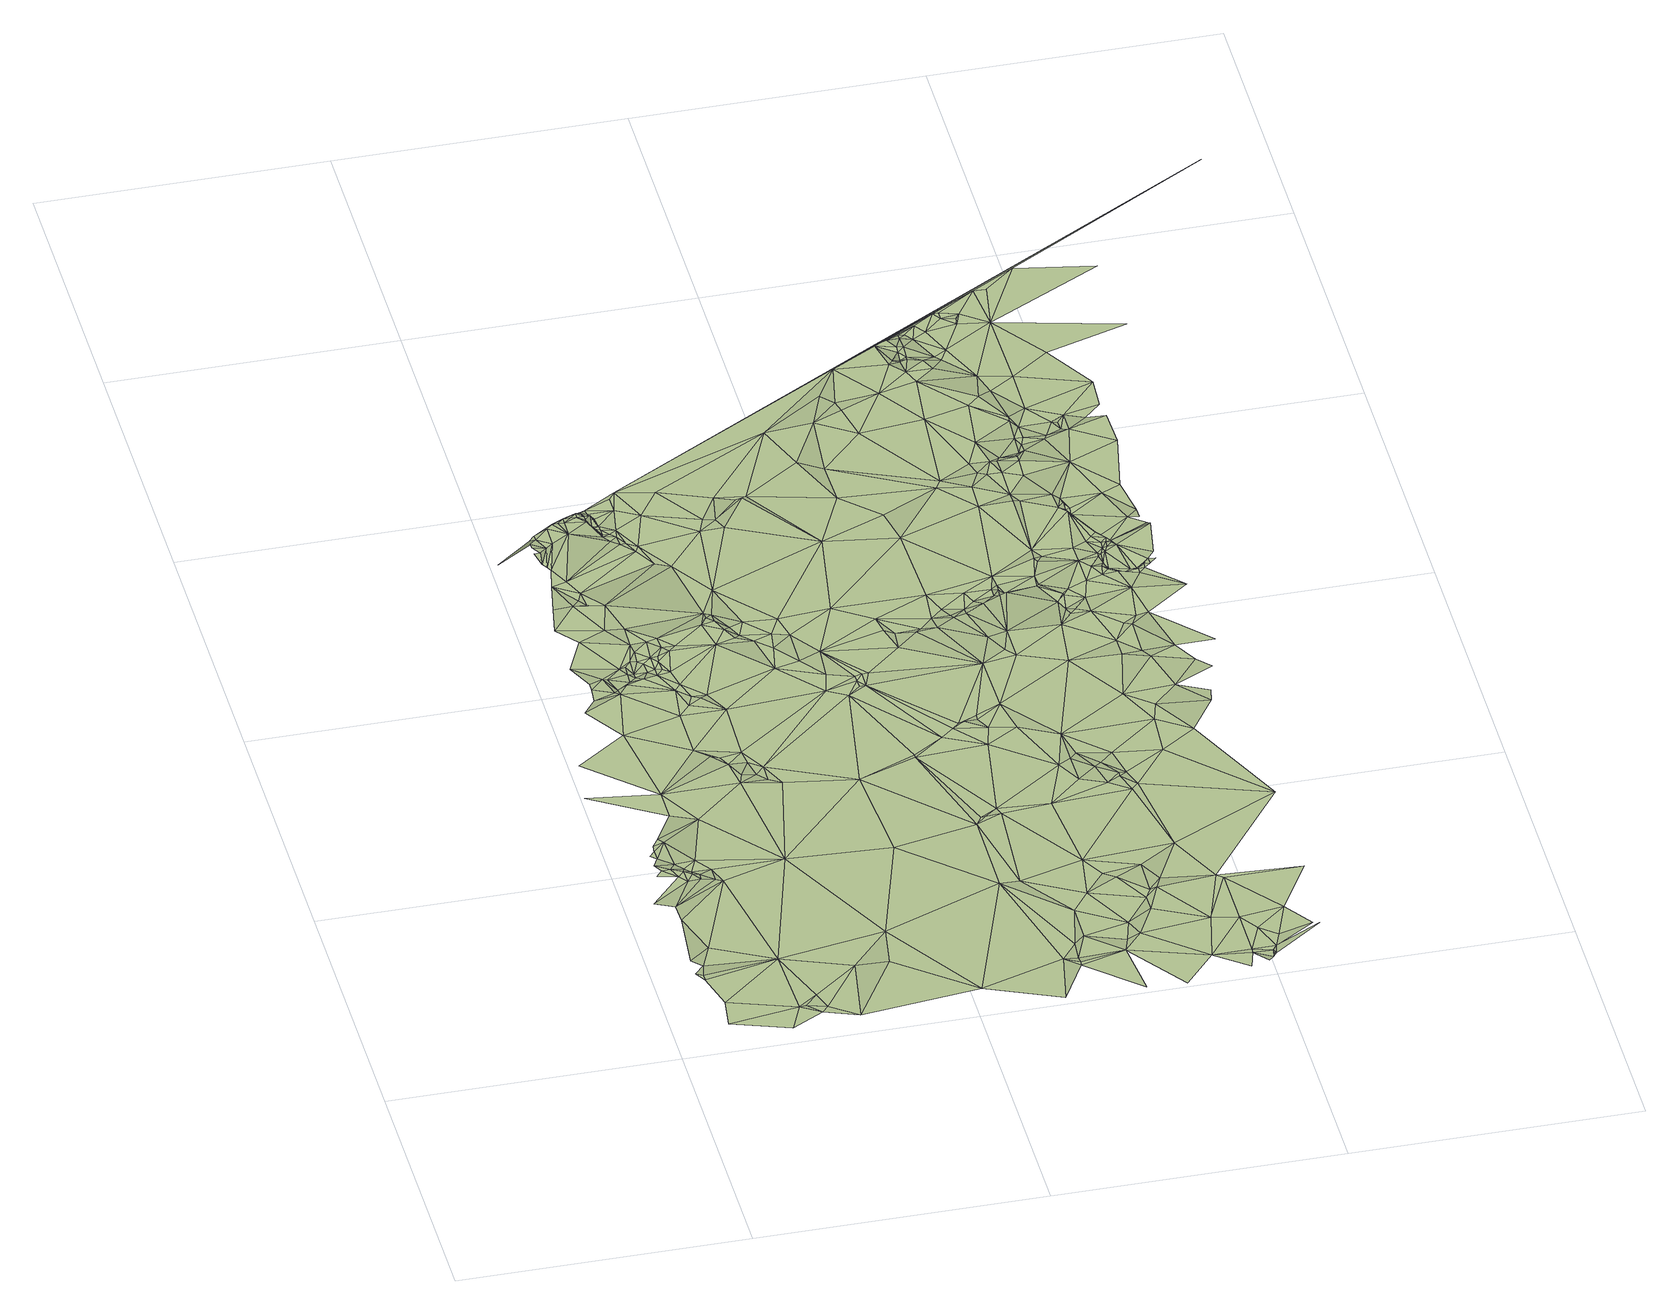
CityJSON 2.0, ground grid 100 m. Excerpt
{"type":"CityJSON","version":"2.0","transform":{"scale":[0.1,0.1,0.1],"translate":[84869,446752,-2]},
"CityObjects":{
"terrain1":{"type":"TINRelief","geometry":[{"type":"CompositeSurface","lod":"1","boundaries":[[[0,1,2]],[[3,0,2]],[[4,5,6]],[[7,3,8]],[[7,8,9]],[[5,10,6]],[[1,4,11]],[[2,1,11]],[[3,2,11]],[[12,13,14]],[[3,11,8]],[[4,6,11]],[[15,12,14]],[[8,16,9]],[[17,18,15]],[[19,17,20]],[[13,9,16]],[[21,6,10]],[[17,15,20]],[[22,23,24]],[[24,19,25]],[[19,20,25]],[[13,26,14]],[[27,20,15]],[[22,24,28]],[[27,15,14]],[[25,20,29]],[[22,28,30]],[[28,24,25]],[[27,29,20]],[[13,31,26]],[[32,6,21]],[[8,11,16]],[[27,14,33]],[[32,34,6]],[[28,35,30]],[[14,26,33]],[[27,36,29]],[[27,33,36]],[[13,16,31]],[[11,6,34]],[[32,21,37]],[[25,29,38]],[[28,25,38]],[[36,33,39]],[[33,26,39]],[[32,37,34]],[[38,29,36]],[[39,26,31]],[[40,36,39]],[[38,36,40]],[[41,42,43]],[[37,21,44]],[[40,39,31]],[[28,45,35]],[[40,31,16]],[[28,38,45]],[[35,45,42]],[[11,34,46]],[[37,46,34]],[[47,48,43]],[[37,44,46]],[[43,42,45]],[[11,49,16]],[[38,40,49]],[[40,16,49]],[[38,49,45]],[[47,50,51]],[[52,51,50]],[[11,46,53]],[[46,44,54]],[[47,43,55]],[[43,45,56]],[[57,52,58]],[[59,60,61]],[[59,57,60]],[[11,53,49]],[[52,50,58]],[[60,57,58]],[[60,62,61]],[[55,43,63]],[[60,58,64]],[[56,45,49]],[[47,65,50]],[[60,64,66]],[[64,58,50]],[[61,62,67]],[[68,63,43]],[[60,66,62]],[[64,50,69]],[[68,43,56]],[[47,55,65]],[[53,46,54]],[[70,54,44]],[[66,64,71]],[[72,73,74]],[[64,69,71]],[[67,75,73]],[[66,76,62]],[[66,71,76]],[[74,73,75]],[[50,77,69]],[[71,69,78]],[[79,72,74]],[[76,80,62]],[[71,81,76]],[[67,62,82]],[[83,55,63]],[[80,84,62]],[[85,80,76]],[[71,78,81]],[[65,77,50]],[[85,76,81]],[[85,84,80]],[[67,82,75]],[[68,83,63]],[[69,77,78]],[[79,74,86]],[[84,82,62]],[[68,56,87]],[[85,81,88]],[[56,49,89]],[[81,78,88]],[[85,90,84]],[[83,91,55]],[[74,92,86]],[[70,53,54]],[[93,94,95]],[[96,79,97]],[[79,86,98]],[[99,90,85]],[[87,56,100]],[[99,85,88]],[[90,101,84]],[[79,98,97]],[[74,75,102]],[[88,78,103]],[[68,91,83]],[[104,105,106]],[[68,87,107]],[[104,95,105]],[[84,101,82]],[[65,55,108]],[[74,102,92]],[[95,94,105]],[[78,77,103]],[[105,94,109]],[[92,98,86]],[[110,77,65]],[[105,111,106]],[[111,112,113]],[[56,114,100]],[[115,101,90]],[[99,88,116]],[[117,109,96]],[[88,103,116]],[[115,90,99]],[[75,82,118]],[[107,87,100]],[[68,107,91]],[[92,102,98]],[[117,105,109]],[[119,49,53]],[[75,118,102]],[[115,99,116]],[[55,91,108]],[[116,103,120]],[[56,89,114]],[[117,111,105]],[[103,77,121]],[[101,122,82]],[[110,123,77]],[[111,124,112]],[[110,65,108]],[[120,103,125]],[[115,116,126]],[[126,116,120]],[[115,122,101]],[[103,121,125]],[[121,77,123]],[[96,97,127]],[[107,100,128]],[[122,118,82]],[[117,124,111]],[[128,100,114]],[[126,120,125]],[[110,129,123]],[[91,107,128]],[[115,126,130]],[[117,96,127]],[[128,114,89]],[[131,115,130]],[[124,132,112]],[[131,122,115]],[[121,123,133]],[[110,108,129]],[[134,126,125]],[[130,126,134]],[[122,135,118]],[[129,133,123]],[[136,132,137]],[[117,127,124]],[[138,89,49]],[[131,130,134]],[[131,135,122]],[[129,108,133]],[[124,127,132]],[[97,98,139]],[[131,140,135]],[[131,134,140]],[[127,141,132]],[[125,121,142]],[[98,102,143]],[[141,144,132]],[[97,145,127]],[[146,141,127]],[[118,147,102]],[[138,49,119]],[[146,144,141]],[[121,133,142]],[[134,125,142]],[[138,128,89]],[[146,148,144]],[[118,135,147]],[[146,127,149]],[[70,150,53]],[[137,132,144]],[[146,151,148]],[[140,134,142]],[[140,152,135]],[[97,153,145]],[[148,154,144]],[[146,149,151]],[[155,91,128]],[[151,154,148]],[[97,139,153]],[[127,156,149]],[[154,157,144]],[[108,158,133]],[[145,156,127]],[[159,154,151]],[[149,160,151]],[[150,119,53]],[[155,108,91]],[[160,159,151]],[[139,98,143]],[[157,137,144]],[[159,161,154]],[[162,160,149]],[[161,157,154]],[[160,163,159]],[[140,142,152]],[[162,164,160]],[[162,149,165]],[[164,163,160]],[[159,166,161]],[[165,149,156]],[[135,152,147]],[[163,166,159]],[[166,157,161]],[[143,102,167]],[[147,167,102]],[[162,168,164]],[[162,165,169]],[[168,163,164]],[[166,170,157]],[[162,169,168]],[[133,158,142]],[[165,156,171]],[[163,172,166]],[[170,137,157]],[[168,172,163]],[[169,165,171]],[[172,170,166]],[[145,173,156]],[[156,173,171]],[[145,153,173]],[[168,169,174]],[[175,70,176]],[[169,171,174]],[[177,173,153]],[[171,173,174]],[[177,153,139]],[[178,137,170]],[[177,174,173]],[[168,178,172]],[[178,170,172]],[[152,142,179]],[[168,174,178]],[[180,128,138]],[[177,181,174]],[[177,139,181]],[[147,152,182]],[[152,183,182]],[[181,139,143]],[[175,150,70]],[[152,179,183]],[[142,184,179]],[[155,158,108]],[[147,182,185]],[[186,137,178]],[[185,182,183]],[[181,143,167]],[[142,187,184]],[[183,179,188]],[[186,189,137]],[[181,190,174]],[[185,183,188]],[[142,158,187]],[[179,184,191]],[[155,128,180]],[[190,178,174]],[[188,179,191]],[[147,185,192]],[[193,138,119]],[[147,192,167]],[[191,184,187]],[[186,178,189]],[[185,188,194]],[[194,188,191]],[[190,189,178]],[[185,194,192]],[[195,175,176]],[[193,119,150]],[[187,158,196]],[[181,167,197]],[[191,187,198]],[[194,191,198]],[[181,197,190]],[[158,199,196]],[[187,196,198]],[[167,192,197]],[[195,200,175]],[[175,200,201]],[[190,202,189]],[[203,150,175]],[[204,192,194]],[[155,205,158]],[[203,175,201]],[[205,199,158]],[[180,138,206]],[[193,207,138]],[[138,207,206]],[[204,194,198]],[[198,196,208]],[[196,199,208]],[[193,150,209]],[[210,203,201]],[[211,150,203]],[[204,198,208]],[[190,212,202]],[[195,213,200]],[[211,209,150]],[[197,212,190]],[[201,200,213]],[[214,199,205]],[[214,208,199]],[[155,215,205]],[[155,180,216]],[[197,192,217]],[[211,203,210]],[[210,201,213]],[[155,216,215]],[[218,207,193]],[[195,219,213]],[[215,214,205]],[[180,220,216]],[[221,193,209]],[[218,193,222]],[[180,223,220]],[[197,224,212]],[[225,180,206]],[[218,226,207]],[[211,227,209]],[[228,204,208]],[[229,214,215]],[[221,222,193]],[[223,216,220]],[[225,206,207]],[[197,217,224]],[[202,212,230]],[[228,208,214]],[[229,215,216]],[[218,222,226]],[[229,216,223]],[[225,223,180]],[[229,231,214]],[[232,192,204]],[[233,210,213]],[[234,211,210]],[[229,223,231]],[[221,226,222]],[[230,212,224]],[[221,209,235]],[[234,210,233]],[[232,217,192]],[[235,209,227]],[[236,189,202]],[[234,227,211]],[[237,207,226]],[[238,233,213]],[[231,239,214]],[[217,240,224]],[[225,207,237]],[[241,223,225]],[[242,230,224]],[[238,234,233]],[[228,214,243]],[[221,244,226]],[[245,223,241]],[[242,224,240]],[[228,232,204]],[[239,246,214]],[[243,214,246]],[[247,235,227]],[[248,230,242]],[[249,213,250]],[[238,213,249]],[[221,235,244]],[[236,202,230]],[[241,225,237]],[[234,251,227]],[[238,252,234]],[[253,247,227]],[[254,231,223]],[[232,240,217]],[[248,242,240]],[[245,241,255]],[[251,253,227]],[[234,252,251]],[[256,255,241]],[[254,223,245]],[[256,241,237]],[[257,237,226]],[[258,245,255]],[[257,226,244]],[[232,248,240]],[[247,259,235]],[[239,260,246]],[[254,239,231]],[[243,246,260]],[[236,230,248]],[[258,255,261]],[[261,255,256]],[[253,259,247]],[[238,262,252]],[[263,253,251]],[[264,260,239]],[[252,265,251]],[[238,249,262]],[[266,228,243]],[[267,243,260]],[[256,237,268]],[[263,259,253]],[[263,251,265]],[[254,245,258]],[[258,261,269]],[[261,256,269]],[[267,260,264]],[[270,244,235]],[[252,262,265]],[[257,268,237]],[[263,265,271]],[[232,272,248]],[[254,264,239]],[[263,271,259]],[[228,273,232]],[[274,243,267]],[[269,256,268]],[[275,235,259]],[[257,244,276]],[[277,267,264]],[[249,278,279]],[[254,258,269]],[[280,189,236]],[[236,248,281]],[[276,244,282]],[[266,243,274]],[[272,281,248]],[[249,279,283]],[[266,273,228]],[[277,274,267]],[[254,277,264]],[[262,249,284]],[[275,259,271]],[[249,283,284]],[[257,276,285]],[[286,269,268]],[[270,235,275]],[[286,268,257]],[[265,287,271]],[[282,244,270]],[[265,262,287]],[[286,257,285]],[[277,288,274]],[[285,276,289]],[[290,283,279]],[[291,272,232]],[[279,292,293]],[[266,274,294]],[[276,282,289]],[[294,274,295]],[[286,285,296]],[[274,288,295]],[[254,297,277]],[[296,285,289]],[[298,254,269]],[[290,279,293]],[[275,271,287]],[[297,288,277]],[[284,283,299]],[[273,291,232]],[[300,283,290]],[[262,284,301]],[[302,281,272]],[[299,283,300]],[[296,289,303]],[[290,293,304]],[[305,304,293]],[[290,304,305]],[[294,295,306]],[[262,301,287]],[[289,282,307]],[[295,288,306]],[[300,290,305]],[[286,296,308]],[[309,236,281]],[[266,294,310]],[[254,311,297]],[[303,289,307]],[[297,312,288]],[[282,270,313]],[[307,282,313]],[[312,306,288]],[[296,303,308]],[[314,269,286]],[[298,311,254]],[[299,300,315]],[[294,306,310]],[[309,281,302]],[[316,270,275]],[[303,307,317]],[[313,270,316]],[[307,313,317]],[[284,299,318]],[[308,303,317]],[[298,269,314]],[[317,313,316]],[[319,312,297]],[[312,320,306]],[[301,284,318]],[[319,297,311]],[[318,299,315]],[[310,306,321]],[[300,305,322]],[[298,319,311]],[[321,306,320]],[[323,273,266]],[[319,320,312]],[[300,324,315]],[[323,266,310]],[[325,236,309]],[[326,302,272]],[[286,308,327]],[[291,326,272]],[[328,310,321]],[[317,316,329]],[[330,321,320]],[[308,317,329]],[[309,302,331]],[[318,315,324]],[[332,320,319]],[[333,287,301]],[[273,326,291]],[[328,321,330]],[[332,330,320]],[[314,286,334]],[[298,335,319]],[[323,310,328]],[[336,275,287]],[[280,236,325]],[[332,319,337]],[[316,275,336]],[[333,301,318]],[[338,328,330]],[[338,330,332]],[[334,286,327]],[[298,314,335]],[[325,309,339]],[[331,302,340]],[[338,341,328]],[[342,309,331]],[[338,332,343]],[[332,337,343]],[[323,328,341]],[[308,329,327]],[[339,309,342]],[[338,343,341]],[[323,344,273]],[[340,302,326]],[[345,337,319]],[[344,326,273]],[[316,336,329]],[[345,319,335]],[[346,343,337]],[[347,341,343]],[[347,323,341]],[[280,325,339]],[[348,342,331]],[[314,334,349]],[[348,339,342]],[[345,346,337]],[[347,343,346]],[[314,350,335]],[[334,327,351]],[[327,329,352]],[[347,353,323]],[[280,339,348]],[[345,335,354]],[[335,355,354]],[[314,349,350]],[[323,356,344]],[[347,346,357]],[[323,353,356]],[[358,331,340]],[[351,327,352]],[[359,340,326]],[[346,360,357]],[[335,361,355]],[[345,360,346]],[[329,336,352]],[[362,354,355]],[[334,351,363]],[[345,354,364]],[[358,348,331]],[[344,359,326]],[[345,364,360]],[[350,361,335]],[[334,365,349]],[[347,366,353]],[[360,367,357]],[[362,355,361]],[[368,354,362]],[[360,364,367]],[[364,354,368]],[[334,363,365]],[[347,357,369]],[[353,366,370]],[[371,340,359]],[[367,364,368]],[[356,353,370]],[[368,362,361]],[[351,352,372]],[[280,348,373]],[[349,374,350]],[[347,369,366]],[[358,340,375]],[[375,340,371]],[[367,369,357]],[[344,356,376]],[[344,377,359]],[[350,378,361]],[[349,365,374]],[[351,372,363]],[[367,368,379]],[[369,370,366]],[[350,374,380]],[[280,373,381]],[[344,376,377]],[[356,370,382]],[[371,359,383]],[[350,380,378]],[[377,383,359]],[[384,348,358]],[[367,379,369]],[[385,376,356]],[[361,378,386]],[[387,373,348]],[[368,361,388]],[[375,371,389]],[[358,375,390]],[[374,365,391]],[[369,382,370]],[[387,348,384]],[[389,371,383]],[[365,363,392]],[[380,386,378]],[[385,377,376]],[[372,393,363]],[[374,391,380]],[[368,388,379]],[[385,356,394]],[[377,395,383]],[[379,396,369]],[[361,386,388]],[[390,375,389]],[[381,373,397]],[[389,383,395]],[[356,382,398]],[[379,399,396]],[[400,397,373]],[[400,373,387]],[[391,365,392]],[[380,401,386]],[[402,381,397]],[[379,388,399]],[[384,358,403]],[[389,395,404]],[[356,398,394]],[[377,405,395]],[[385,406,377]],[[407,280,381]],[[391,401,380]],[[358,390,403]],[[396,408,369]],[[369,409,382]],[[410,397,400]],[[411,392,363]],[[399,412,396]],[[390,389,413]],[[414,415,381]],[[402,397,410]],[[400,387,416]],[[389,404,413]],[[414,381,402]],[[417,189,280]],[[408,409,369]],[[418,412,399]],[[412,419,396]],[[410,400,416]],[[420,387,384]],[[388,386,401]],[[419,408,396]],[[377,406,405]],[[409,421,382]],[[404,395,422]],[[423,418,399]],[[402,410,424]],[[410,416,424]],[[425,416,387]],[[426,412,418]],[[385,394,406]],[[421,398,382]],[[423,399,388]],[[426,419,412]],[[395,405,422]],[[426,418,427]],[[414,402,428]],[[413,404,429]],[[423,427,418]],[[430,415,414]],[[428,402,424]],[[419,431,408]],[[408,431,409]],[[432,381,415]],[[425,387,420]],[[425,424,416]],[[426,433,419]],[[434,421,409]],[[390,413,435]],[[419,433,431]],[[430,414,428]],[[434,409,431]],[[426,427,436]],[[430,437,415]],[[404,422,429]],[[423,436,427]],[[421,438,398]],[[434,431,433]],[[439,438,421]],[[439,421,434]],[[413,429,440]],[[441,401,391]],[[398,442,394]],[[384,403,443]],[[426,444,433]],[[406,394,445]],[[423,388,446]],[[428,424,447]],[[448,413,440]],[[442,449,394]],[[434,433,450]],[[426,436,444]],[[394,449,445]],[[430,428,451]],[[425,447,424]],[[438,452,398]],[[453,442,398]],[[403,390,454]],[[430,455,437]],[[432,415,437]],[[423,446,436]],[[439,434,456]],[[452,453,398]],[[456,434,450]],[[457,438,439]],[[458,449,442]],[[453,458,442]],[[448,435,413]],[[420,384,459]],[[458,445,449]],[[450,433,460]],[[457,452,438]],[[430,451,455]],[[422,461,429]],[[390,435,454]],[[451,428,447]],[[457,439,456]],[[425,420,462]],[[440,429,461]],[[444,460,433]],[[463,453,452]],[[456,450,464]],[[388,401,465]],[[436,466,444]],[[457,463,452]],[[448,440,461]],[[464,450,460]],[[446,466,436]],[[432,437,455]],[[457,456,467]],[[384,443,459]],[[456,464,467]],[[425,462,447]],[[406,468,405]],[[457,469,463]],[[422,405,468]],[[457,467,469]],[[467,464,460]],[[470,460,444]],[[470,444,466]],[[432,455,451]],[[407,381,432]],[[448,461,471]],[[448,471,435]],[[406,445,468]],[[446,472,466]],[[443,403,473]],[[446,388,465]],[[470,466,474]],[[453,475,458]],[[458,475,445]],[[451,447,476]],[[403,454,473]],[[420,459,462]],[[466,472,474]],[[422,468,461]],[[470,477,460]],[[435,471,478]],[[432,451,479]],[[480,453,463]],[[476,447,462]],[[407,481,280]],[[470,474,477]],[[479,451,476]],[[480,463,469]],[[435,478,482]],[[454,435,482]],[[474,472,483]],[[471,461,484]],[[446,465,472]],[[443,473,485]],[[477,474,483]],[[473,454,482]],[[486,460,477]],[[476,462,459]],[[467,487,469]],[[478,471,484]],[[467,460,488]],[[459,443,485]],[[445,475,468]],[[480,475,453]],[[477,483,489]],[[407,432,479]],[[461,468,484]],[[478,490,482]],[[473,482,491]],[[485,473,491]],[[486,488,460]],[[478,484,490]],[[480,469,487]],[[479,476,492]],[[493,407,479]],[[467,488,487]],[[459,485,494]],[[482,490,495]],[[493,479,492]],[[482,495,491]],[[480,496,475]],[[485,491,494]],[[497,468,475]],[[468,498,484]],[[493,499,407]],[[476,459,500]],[[490,484,498]],[[480,501,496]],[[496,497,475]],[[490,502,495]],[[493,492,503]],[[493,504,499]],[[490,498,502]],[[476,500,492]],[[493,503,504]],[[491,495,505]],[[459,494,500]],[[495,502,506]],[[504,503,492]],[[499,481,407]],[[495,506,505]],[[497,507,468]],[[506,502,505]],[[498,505,502]],[[507,498,468]],[[504,492,500]],[[504,481,499]],[[498,508,505]],[[509,494,491]],[[509,491,505]],[[504,500,481]],[[500,494,510]],[[498,511,508]],[[507,511,498]],[[505,508,512]],[[513,481,500]],[[510,494,509]],[[509,505,512]],[[513,500,514]],[[513,514,481]],[[515,500,510]],[[417,280,481]],[[516,514,500]]]}]}
},
"vertices":[
[143,420,20],[167,380,21],[165,400,24],[178,460,18],[203,250,17],[186,130,21],[433,170,18],[144,490,22],[216,550,18],[165,710,22],[387,60,20],[424,440,18],[98,820,20],[161,780,26],[232,910,22],[210,940,22],[348,890,19],[162,980,27],[142,960,22],[144,1010,28],[190,980,28],[502,130,15],[162,1090,24],[144,1070,23],[164,1050,23],[211,1010,22],[276,910,26],[230,960,28],[202,1120,33],[235,980,21],[166,1120,24],[323,900,23],[459,180,13],[255,940,27],[502,220,18],[187,1140,33],[256,960,21],[524,150,19],[282,1020,19],[280,940,22],[324,960,20],[9,1430,20],[255,1270,22],[255,1390,23],[617,80,20],[344,1230,21],[661,350,16],[209,1730,22],[31,1600,24],[571,960,19],[251,1950,20],[118,1880,20],[165,1950,8],[800,500,20],[774,340,21],[414,1600,20],[523,1390,22],[167,2000,17],[238,1970,14],[165,2020,25],[212,2040,22],[122,2110,28],[279,2080,23],[460,1550,24],[253,1990,8],[413,1790,22],[229,2040,18],[184,2250,24],[508,1500,20],[285,1990,23],[1036,130,19],[300,2020,9],[143,2440,24],[121,2330,23],[208,2440,28],[279,2290,27],[302,2060,13],[431,1930,21],[345,2010,23],[165,2560,26],[302,2090,19],[324,2040,9],[342,2200,24],[489,1540,20],[321,2110,24],[323,2060,9],[233,2470,24],[535,1430,23],[368,2060,10],[657,1360,23],[345,2110,20],[564,1550,23],[255,2440,23],[142,2710,56],[165,2690,23],[162,2710,56],[185,2650,24],[219,2580,24],[249,2510,23],[365,2100,15],[586,1430,16],[346,2150,28],[306,2400,45],[392,2020,22],[142,2740,59],[188,2730,55],[141,2760,58],[572,1500,18],[570,1790,21],[177,2670,24],[456,1840,21],[164,2780,57],[162,2800,58],[144,2780,58],[615,1390,20],[390,2110,28],[393,2060,18],[212,2750,55],[346,2290,23],[932,940,19],[414,2040,29],[451,1950,27],[398,2200,25],[474,1880,24],[212,2830,58],[436,2020,29],[410,2080,30],[275,2790,55],[616,1460,21],[500,1860,28],[415,2110,30],[436,2150,34],[235,2850,58],[526,1880,23],[459,2130,31],[434,2200,34],[28,2740,8],[365,2940,23],[905,1320,21],[479,2690,23],[482,2150,32],[255,2850,58],[615,2130,29],[522,2610,22],[276,2870,58],[410,2760,24],[277,2850,57],[616,2310,23],[301,2870,57],[347,2840,56],[1222,670,20],[322,2870,56],[592,2240,33],[436,2740,22],[325,2890,58],[909,1810,23],[390,2790,23],[347,2920,32],[775,1970,22],[347,2870,57],[347,2850,56],[345,2900,45],[368,2840,24],[367,2870,56],[369,2850,24],[392,2800,23],[367,2890,23],[572,2580,26],[390,2850,23],[392,2830,23],[370,2920,23],[415,2800,23],[386,2890,23],[434,2780,23],[439,2810,27],[1331,220,21],[1292,20,18],[456,2740,23],[459,2920,25],[659,2200,31],[976,1770,22],[490,2710,27],[614,2270,35],[639,2250,33],[684,2150,29],[638,2290,29],[458,2980,26],[742,2130,22],[682,2220,22],[480,3010,26],[538,2870,27],[704,2170,22],[671,2420,27],[1224,1000,18],[730,2240,21],[1382,180,18],[796,2080,21],[705,2740,28],[806,2150,24],[863,1990,21],[1382,190,22],[1382,220,18],[613,2980,27],[1386,290,22],[845,2230,21],[930,1900,22],[1112,1410,21],[1110,1390,24],[864,2130,25],[1291,670,17],[1426,330,18],[1427,470,20],[728,2800,29],[1541,220,22],[938,2020,26],[1018,1860,26],[1020,1840,23],[788,2740,30],[1246,1030,21],[1562,10,21],[1021,1810,22],[1316,1040,18],[1261,1030,22],[1044,1810,23],[767,2780,34],[1220,1480,21],[1307,1070,18],[1488,550,22],[1026,2240,25],[1041,1860,33],[791,2910,26],[1063,1860,33],[1082,2600,25],[1560,280,17],[1584,370,17],[1516,730,19],[1032,3210,29],[1358,1410,20],[1609,300,22],[1193,1980,28],[880,2880,32],[1267,1520,21],[858,2880,27],[1155,2150,25],[1486,1050,22],[1291,1540,22],[1166,2080,28],[1562,640,22],[895,2890,28],[1808,130,22],[1697,0,22],[1673,490,16],[1673,420,22],[1603,620,17],[1444,1840,20],[1310,1540,27],[1382,1500,20],[1559,1250,19],[1358,1570,21],[1696,660,22],[1199,2060,25],[1357,1550,21],[1853,330,21],[1695,530,16],[1268,2040,33],[1719,530,21],[1346,2240,24],[1287,2060,27],[1472,1480,20],[1447,1610,24],[1764,1070,18],[1741,580,17],[1182,2810,30],[1337,2560,23],[1335,2110,25],[1829,750,20],[1606,1160,19],[1340,2050,33],[1921,40,23],[1941,110,23],[1332,3500,24],[1098,3030,30],[1694,1120,19],[1943,130,22],[1943,310,22],[1602,1270,23],[1603,1410,21],[1922,550,21],[1405,2090,33],[1670,1210,23],[2011,110,22],[1310,2690,27],[1987,60,22],[2005,80,17],[1378,2150,25],[1398,2110,27],[1629,1300,20],[1491,1970,25],[1560,1860,20],[1989,240,21],[2025,130,22],[1944,530,21],[1181,2980,25],[1696,1230,20],[2014,100,23],[2019,100,15],[1449,2130,27],[1739,1160,23],[1742,1270,23],[1202,3230,25],[1470,2220,25],[1532,1900,19],[1450,2100,34],[1738,1140,23],[1719,1790,22],[2048,190,21],[1787,1090,22],[1765,1160,20],[2097,330,22],[1560,1990,24],[1516,2140,33],[1490,2170,25],[2192,220,21],[1580,2290,23],[2169,220,26],[1254,3360,29],[1514,2800,21],[1920,1420,19],[1562,2220,25],[1909,1250,22],[1561,2180,26],[1334,3140,25],[1579,2170,33],[2214,530,22],[1853,1580,16],[1742,1990,19],[2213,940,22],[1603,2180,33],[1585,2220,17],[1296,3320,26],[1533,2830,25],[1585,2240,22],[1308,3280,21],[1602,2200,16],[1624,2670,22],[1762,2120,11],[1715,2220,11],[1715,2260,23],[1449,3340,23],[1899,1790,18],[1896,1860,21],[1942,1500,18],[2034,1340,19],[1736,2350,25],[1779,2080,10],[1787,2040,20],[1739,2400,22],[1722,2230,10],[1562,3170,22],[1628,2780,20],[1785,2150,21],[1853,2040,18],[1806,2060,20],[2031,1590,17],[1787,2140,21],[1987,1750,24],[1742,2330,26],[1807,2170,21],[1852,2110,22],[1876,2310,21],[1765,2360,21],[1664,2850,20],[2123,1470,26],[1516,3480,26],[1966,1790,20],[1647,2900,23],[1741,2670,25],[1740,2710,21],[1943,1950,19],[1876,2200,20],[1967,1930,25],[1493,3590,25],[1874,2380,22],[1691,2830,24],[1582,3370,26],[1764,2670,21],[1990,1980,19],[1560,3430,26],[2011,2130,20],[1717,2900,21],[1695,3010,21],[2077,1790,24],[2124,1700,25],[2134,1520,27],[1877,2600,26],[1741,2830,23],[1909,2270,21],[1532,3500,24],[1901,2570,27],[1934,2220,21],[1557,3500,15],[2034,1990,19],[1562,3550,16],[1719,3210,22],[1741,2900,19],[1807,2800,21],[1871,2670,29],[1720,3730,14],[1942,2310,27],[1944,2330,27],[1561,3520,6],[2170,1650,25],[1943,2260,24],[1754,2920,14],[1562,3570,24],[1537,3610,25],[1581,3500,22],[2768,4340,16],[1958,2240,25],[1954,2290,12],[1652,3430,23],[1921,2400,26],[1810,2880,23],[1986,2220,26],[1584,3520,17],[1629,3480,23],[1964,2260,12],[1969,2240,11],[1585,3570,21],[1810,2900,25],[1584,3620,18],[1953,2320,27],[1646,3680,15],[1969,2330,29],[1966,2350,28],[1826,3010,15],[2012,2230,11],[1583,3640,16],[1944,2420,27],[1967,2380,28],[1809,2920,15],[2213,1790,24],[1900,2600,13],[1762,3250,22],[2033,2240,11],[1894,2650,23],[2056,2200,23],[1673,3500,15],[1824,2940,8],[1899,2620,27],[1981,2350,31],[1627,3610,14],[1963,2440,28],[1914,2580,6],[1831,3100,20],[1605,3640,14],[1985,2380,29],[1989,2400,31],[1916,2600,15],[1784,3370,14],[2013,2350,34],[1843,2940,15],[1692,3480,15],[1979,2440,11],[2001,2370,31],[2192,2110,18],[2055,2220,25],[2001,2380,31],[1969,2830,26],[1999,2400,12],[2055,2240,11],[1842,2980,9],[2077,2220,25],[1831,3120,22],[2078,2240,26],[2032,2640,28],[1718,3530,15],[2097,2260,29],[1855,3010,15],[1675,3640,15],[2082,2490,32],[1877,3820,14],[1853,3070,13],[2100,2240,25],[1922,2990,12],[1809,3280,15],[2122,2290,31],[2140,2450,28],[2148,2440,32],[2123,2260,26],[1934,3010,9],[1897,3160,15],[1787,3660,14],[1741,3700,15],[1899,3340,13],[1965,3070,15],[2122,2530,26],[2100,2670,29],[2008,3010,23],[1741,3730,14],[1894,3640,15],[2123,2490,26],[1986,3030,11],[1787,3680,18],[1804,3710,14],[2012,3100,14],[1984,3070,9],[2148,2910,24],[2078,3070,13],[2146,3250,14],[2034,3440,15],[2145,3050,24],[2140,3130,11],[1923,3820,13],[2032,3910,14],[2326,3530,15],[2305,3860,14]
]}
